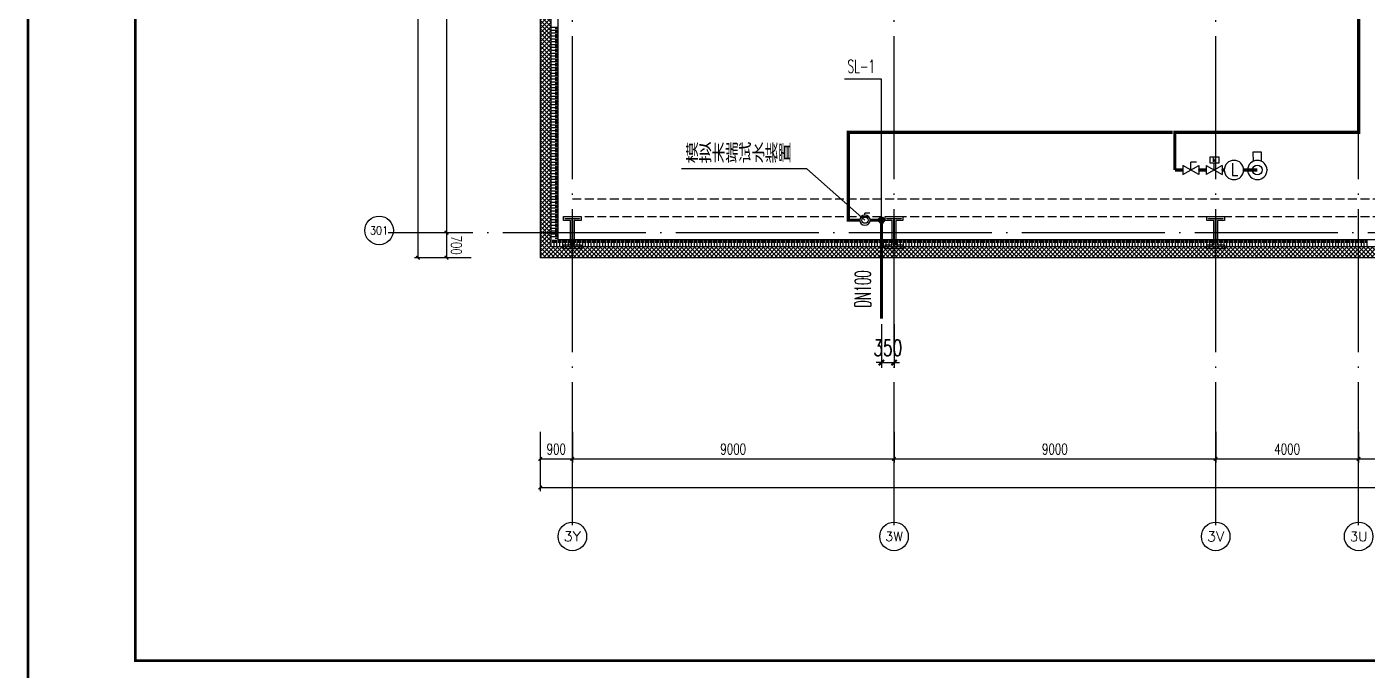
# Model space of a CAD drawing. Extents: x -452079 to 117456, y 3902 to 836955.
# Drawn here: x -328156 to -290653, y 410496 to 428490 of the extents above; entities that cross this region are included whole.
import ezdxf
from ezdxf.enums import TextEntityAlignment as Align

# ---------------------------------------------------------------- set-up
doc = ezdxf.new("R2010")
doc.units = 0
doc.header["$LTSCALE"] = 1000
doc.header["$MEASUREMENT"] = 0
for name, pattern in [('DASH', [0.35, 0.25, -0.1]), ('DOTE', [2.42, 2, -0.2, 0.02, -0.2]), ('DOTE_30', [0.726, 0.6, -0.06, 0.006, -0.06])]:
    doc.linetypes.add(name, pattern=pattern)
for name, color, linetype in [('0-cxFrame', 155, 'Continuous'), ('0-辅助线', 1, 'Continuous'), ('99平面图例外参$0$A-HATCH-2', 251, 'Continuous'), ('A-AXIS-D', 1, 'Continuous'), ('A-AXIS-DOTE', 14, 'DOTE'), ('A-HATCH-2', 251, 'Continuous'), ('A-LIN-V', 9, 'Continuous'), ('A-WINDOW', 140, 'Continuous'), ('AS-COLN', 6, 'Continuous'), ('AS-WALL', 40, 'Continuous'), ('DIM_雨水', 4, 'Continuous'), ('FM_ZF中水', 2, 'Continuous'), ('FM_ZF喷淋', 6, 'Continuous'), ('FM_ZF雨水', 4, 'Continuous'), ('PUB_HATCH', 8, 'Continuous'), ('PUB_TEXT', 7, 'Continuous'), ('TEXT_雨水', 4, 'Continuous'), ('TWT_DIM', 3, 'Continuous'), ('TWT_LEAD', 3, 'Continuous'), ('WALL', 2, 'Continuous')]:
    doc.layers.add(name, color=color, linetype=linetype)
for name, color, linetype, lineweight in [('0-cxText', 131, 'Continuous', 25), ('Gps-ZF喷淋', 6, 'TG_ZP', 60), ('Gps-ZF雨水', 4, 'DOTE_30', 60), ('LG-ZF雨水', 4, 'Continuous', 60)]:
    doc.layers.add(name, color=color, linetype=linetype, lineweight=lineweight)
doc.styles.add('_TCH_AXIS', font='COMPLEX', dxfattribs={"bigfont": 'GBCBIG'})
doc.styles.add('_TCH_DIM', font='SIMPLEX', dxfattribs={"width": 0.75, "bigfont": '@1HZTXT'})
doc.styles.add('_TCH_DIM_T3', font='SIMPLEX', dxfattribs={"width": 0.705882, "bigfont": 'GBCBIG'})
doc.styles.add('_TWT_PIPEDN', font='SIMPLEX', dxfattribs={"width": 0.65, "height": 3.5, "bigfont": 'HZTXT'})
doc.styles.add('_TWT_SERIAL', font='SIMPLEX', dxfattribs={"width": 0.8, "height": 3, "bigfont": 'HZTXT'})
doc.styles.add('A-DIM_T3', font='SIMPLEX', dxfattribs={"width": 0.705882, "bigfont": 'GBCBIG'})
doc.styles.add('cx_tuming', font='')
doc.styles.add('cx_tuqian1', font='')
doc.styles.add('HZ', font='SIMPLEX', dxfattribs={"bigfont": 'HZTXT'})
doc.styles.add('TG_LINETYPE', font='SIMPLEX', dxfattribs={"width": 0.8, "height": 3.5, "bigfont": 'HZTXT'})
doc.styles.add('黑体', font='', dxfattribs={"height": 12})
doc.styles.get('cx_tuming').set_extended_font_data('SimHei')
doc.styles.get('cx_tuqian1').set_extended_font_data('SimSun')
doc.styles.get('黑体').set_extended_font_data('SimHei')
doc.linetypes.add('TG_ZP', pattern='A,3,-0.6,["ZP",TG_LINETYPE,S=0.1,R=0,X=-0.52,Y=-0.15],0', length=3.6)
doc.dimstyles.new('_TCH_ARCH&&100', dxfattribs={"dimtxt": 297.5, "dimasz": 100, "dimexe": 100, "dimexo": 100, "dimgap": 126.25, "dimtad": 1, "dimdec": 0, "dimzin": 0, "dimdsep": 46, "dimtxsty": '_TCH_DIM_T3', "dimblk": 'ARCHTICK', "dimcen": 0.09, "dimclrt": 7, "dimazin": 2, "dimtfac": 1, "dimtdec": 0, "dimtix": 1, "dimtmove": 2, "dimatfit": 3, "dimfxl": 0, "dimtolj": 1, "dimtzin": 0, "dimarcsym": 0})
doc.dimstyles.new('_TCH_ARCH&&150', dxfattribs={"dimtxt": 446.25, "dimasz": 150, "dimexe": 150, "dimexo": 150, "dimgap": 189.375, "dimtad": 1, "dimdec": 0, "dimzin": 0, "dimdsep": 46, "dimtxsty": '_TCH_DIM_T3', "dimblk": 'ARCHTICK', "dimcen": 0.09, "dimclrt": 7, "dimazin": 2, "dimtfac": 1, "dimtdec": 0, "dimtix": 1, "dimtmove": 2, "dimatfit": 3, "dimfxl": 0, "dimtolj": 1, "dimtzin": 0, "dimarcsym": 0})
doc.dimstyles.new('A-DIM&&100', dxfattribs={"dimtxt": 297.5, "dimasz": 100, "dimexe": 100, "dimexo": 100, "dimgap": 126.25, "dimtad": 1, "dimdec": 0, "dimzin": 0, "dimdsep": 46, "dimtxsty": 'A-DIM_T3', "dimblk": 'ARCHTICK', "dimcen": 0.09, "dimclrt": 7, "dimazin": 2, "dimtfac": 1, "dimtdec": 0, "dimtix": 1, "dimtmove": 2, "dimatfit": 3, "dimfxl": 0, "dimtolj": 1, "dimtzin": 0, "dimarcsym": 0})
pattern_1 = [(45, (321432.36, -540023.96), (-60.000061, 60.000061), []), (135, (321432.36, -540023.96), (-60.000061, -60.000061), [])]

# ---------------------------------------------------------------- blocks, each defined once
blk = doc.blocks.new('$VALVE$00000751')
for p, q in [((-53, -108), (-53, -221)), ((53, -221), (53, -108)), ((-53, -221), (53, -221))]:
    blk.add_line(p, q)
blk.add_lwpolyline([(-120, 0, 1), (120, 0, 1), (-120, 0, 1.76642)], format="xyb")
blk.add_circle((0, 0), 60)
for p in [(-120, 0), (120, 0)]:
    blk.add_point(p)
blk = doc.blocks.new('$VALVE$00000558')
for p, q in [((-125, 72), (125, -72)), ((125, 72), (-125, -72)), ((-125, 72), (-125, -72)), ((0, 0), (0, 104)), ((125, 72), (125, -72))]:
    blk.add_line(p, q)
blk.add_lwpolyline([(73, 106), (-66, 106), (-66, 206), (73, 206)], close=True)
for p in [(-125, 0), (125, 0)]:
    blk.add_point(p)
at = {"style": 'HZ', "width": 0.948502}
blk.add_text('M', height=69.3, dxfattribs=at).set_placement((-24, 125), (26, 125), align=Align.FIT)
blk = doc.blocks.new('$VALVE$00000531')
at = {"color": 7}
for p, q in [((-23, 104), (-23, -83)), ((-23, -83), (61, -83))]:
    blk.add_line(p, q, dxfattribs=at)
blk.add_lwpolyline([(-150, 0, 1), (150, 0, 1), (-150, 0, 0.808179)], format="xyb")
for p in [(-150, 0), (150, 0)]:
    blk.add_point(p)
blk = doc.blocks.new('$VALVE$00000437')
for p in [(0, 0), (87, 124)]:
    blk.add_line(p, (0, 124))
blk.add_lwpolyline([(-125, -72), (125, 72), (125, -72), (-125, 72)], close=True)
for p in [(-125, 0), (125, 0)]:
    blk.add_point(p)
blk = doc.blocks.new('A$C5D1316D7')
at = {"layer": 'Gps-ZF喷淋', "linetype": 'TG_ZP', "const_width": 90}
for points in [[(0, 270), (224, 270)], [(675, 270), (877, 270)], [(1327, 270), (1384, 270)], [(1924, 270), (2308, 270)]]:
    blk.add_lwpolyline(points, dxfattribs=at)
at = {"layer": 'FM_ZF中水', "xscale": -2.25, "yscale": -2.25, "zscale": 2.25, "rotation": 0.4372342679630137}
blk.add_blockref('$VALVE$00000751', (2308, 270), dxfattribs=at)
at = {"layer": 'FM_ZF喷淋', "xscale": 1.8, "yscale": 1.8, "zscale": 1.8}
for name, p in [('$VALVE$00000437', (449, 270)), ('$VALVE$00000558', (1102, 270)), ('$VALVE$00000531', (1654, 270))]:
    blk.add_blockref(name, p, dxfattribs=at)
blk = doc.blocks.new('_ArchTick')
at = {"color": 0, "linetype": 'ByBlock', "const_width": 0.4}
blk.add_lwpolyline([(-0.5, -0.5), (0.5, 0.5)], dxfattribs=at)
blk = doc.blocks.new('*D345')
at = {"layer": 'A-AXIS-D', "color": 0, "lineweight": -2, "transparency": 16777216}
for p, q in [((7618, 3326), (7618, 2468)), ((8518, 3326), (8518, 2468)), ((7618, 2568), (8518, 2568))]:
    blk.add_line(p, q, dxfattribs=at)
at = {"layer": 'A-AXIS-D', "color": 0, "lineweight": -2, "transparency": 16777216, "xscale": 100, "yscale": 100, "zscale": 100, "rotation": 180}
blk.add_blockref('_ArchTick', (7618, 2568), dxfattribs=at)
at = {"layer": 'A-AXIS-D', "color": 0, "lineweight": -2, "transparency": 16777216, "xscale": 100, "yscale": 100, "zscale": 100}
blk.add_blockref('_ArchTick', (8518, 2568), dxfattribs=at)
at = {"layer": 'A-AXIS-D', "color": 7, "transparency": 16777216, "insert": (8068, 2843), "char_height": 297.5, "attachment_point": 5, "style": '_TCH_DIM_T3'}
blk.add_mtext('\\A1;900', dxfattribs=at)
blk = doc.blocks.new('*D346')
at = {"layer": 'A-AXIS-D', "color": 0, "lineweight": -2, "transparency": 16777216}
for p, q in [((8518, 3326), (8518, 2468)), ((17518, 3326), (17518, 2468)), ((8518, 2568), (17518, 2568))]:
    blk.add_line(p, q, dxfattribs=at)
at = {"layer": 'A-AXIS-D', "color": 0, "lineweight": -2, "transparency": 16777216, "xscale": 100, "yscale": 100, "zscale": 100, "rotation": 180}
blk.add_blockref('_ArchTick', (8518, 2568), dxfattribs=at)
at = {"layer": 'A-AXIS-D', "color": 0, "lineweight": -2, "transparency": 16777216, "xscale": 100, "yscale": 100, "zscale": 100}
blk.add_blockref('_ArchTick', (17518, 2568), dxfattribs=at)
at = {"layer": 'A-AXIS-D', "color": 7, "transparency": 16777216, "insert": (13018, 2843), "char_height": 297.5, "attachment_point": 5, "style": '_TCH_DIM_T3'}
blk.add_mtext('\\A1;9000', dxfattribs=at)
blk = doc.blocks.new('*D347')
at = {"layer": 'A-AXIS-D', "color": 0, "lineweight": -2, "transparency": 16777216}
for p, q in [((17518, 3326), (17518, 2468)), ((26518, 3326), (26518, 2468)), ((17518, 2568), (26518, 2568))]:
    blk.add_line(p, q, dxfattribs=at)
at = {"layer": 'A-AXIS-D', "color": 0, "lineweight": -2, "transparency": 16777216, "xscale": 100, "yscale": 100, "zscale": 100, "rotation": 180}
blk.add_blockref('_ArchTick', (17518, 2568), dxfattribs=at)
at = {"layer": 'A-AXIS-D', "color": 0, "lineweight": -2, "transparency": 16777216, "xscale": 100, "yscale": 100, "zscale": 100}
blk.add_blockref('_ArchTick', (26518, 2568), dxfattribs=at)
at = {"layer": 'A-AXIS-D', "color": 7, "transparency": 16777216, "insert": (22018, 2843), "char_height": 297.5, "attachment_point": 5, "style": '_TCH_DIM_T3'}
blk.add_mtext('\\A1;9000', dxfattribs=at)
blk = doc.blocks.new('*D348')
at = {"layer": 'A-AXIS-D', "color": 0, "lineweight": -2, "transparency": 16777216}
for p, q in [((26518, 3326), (26518, 2468)), ((30518, 3326), (30518, 2468)), ((26518, 2568), (30518, 2568))]:
    blk.add_line(p, q, dxfattribs=at)
at = {"layer": 'A-AXIS-D', "color": 0, "lineweight": -2, "transparency": 16777216, "xscale": 100, "yscale": 100, "zscale": 100, "rotation": 180}
blk.add_blockref('_ArchTick', (26518, 2568), dxfattribs=at)
at = {"layer": 'A-AXIS-D', "color": 0, "lineweight": -2, "transparency": 16777216, "xscale": 100, "yscale": 100, "zscale": 100}
blk.add_blockref('_ArchTick', (30518, 2568), dxfattribs=at)
at = {"layer": 'A-AXIS-D', "color": 7, "transparency": 16777216, "insert": (28518, 2843), "char_height": 297.5, "attachment_point": 5, "style": '_TCH_DIM_T3'}
blk.add_mtext('\\A1;4000', dxfattribs=at)
blk = doc.blocks.new('*D349')
at = {"layer": 'A-AXIS-D', "color": 0, "lineweight": -2, "transparency": 16777216}
for p, q in [((30518, 3326), (30518, 2468)), ((39518, 3326), (39518, 2468)), ((30518, 2568), (39518, 2568))]:
    blk.add_line(p, q, dxfattribs=at)
at = {"layer": 'A-AXIS-D', "color": 0, "lineweight": -2, "transparency": 16777216, "xscale": 100, "yscale": 100, "zscale": 100, "rotation": 180}
blk.add_blockref('_ArchTick', (30518, 2568), dxfattribs=at)
at = {"layer": 'A-AXIS-D', "color": 0, "lineweight": -2, "transparency": 16777216, "xscale": 100, "yscale": 100, "zscale": 100}
blk.add_blockref('_ArchTick', (39518, 2568), dxfattribs=at)
at = {"layer": 'A-AXIS-D', "color": 7, "transparency": 16777216, "insert": (35018, 2843), "char_height": 297.5, "attachment_point": 5, "style": '_TCH_DIM_T3'}
blk.add_mtext('\\A1;9000', dxfattribs=at)
blk = doc.blocks.new('*D341')
at = {"layer": 'A-AXIS-D', "color": 0, "lineweight": -2, "transparency": 16777216}
for p, q in [((5683, 26846), (4897, 26846)), ((4997, 26846), (4997, 8896)), ((5683, 8896), (4897, 8896))]:
    blk.add_line(p, q, dxfattribs=at)
at = {"layer": 'A-AXIS-D', "color": 0, "lineweight": -2, "transparency": 16777216, "xscale": 100, "yscale": 100, "zscale": 100}
for p, rotation in [((4997, 26846), 90), ((4997, 8896), 270)]:
    blk.add_blockref('_ArchTick', p, dxfattribs=dict(at, rotation=rotation))
at = {"layer": 'A-AXIS-D', "color": 7, "transparency": 16777216, "insert": (5272, 17871), "char_height": 297.5, "attachment_point": 5, "rotation": 270, "style": 'A-DIM_T3'}
blk.add_mtext('\\A1;17950', dxfattribs=at)
blk = doc.blocks.new('*D342')
at = {"layer": 'A-AXIS-D', "color": 0, "lineweight": -2, "transparency": 16777216}
for p, q in [((5683, 8896), (4897, 8896)), ((4997, 8896), (4997, 8196)), ((5683, 8196), (4897, 8196))]:
    blk.add_line(p, q, dxfattribs=at)
at = {"layer": 'A-AXIS-D', "color": 0, "lineweight": -2, "transparency": 16777216, "xscale": 100, "yscale": 100, "zscale": 100}
for p, rotation in [((4997, 8896), 90), ((4997, 8196), 270)]:
    blk.add_blockref('_ArchTick', p, dxfattribs=dict(at, rotation=rotation))
at = {"layer": 'A-AXIS-D', "color": 7, "transparency": 16777216, "insert": (5272, 8546), "char_height": 297.5, "attachment_point": 5, "rotation": 270, "style": 'A-DIM_T3'}
blk.add_mtext('\\A1;700', dxfattribs=at)
blk = doc.blocks.new('*D369')
at = {"layer": 'A-AXIS-D', "color": 0, "lineweight": -2, "transparency": 16777216}
for p, q in [((7618, 3226), (7618, 1668)), ((193318, 3226), (193318, 1668)), ((7618, 1768), (193318, 1768))]:
    blk.add_line(p, q, dxfattribs=at)
at = {"layer": 'A-AXIS-D', "color": 0, "lineweight": -2, "transparency": 16777216, "xscale": 100, "yscale": 100, "zscale": 100, "rotation": 180}
blk.add_blockref('_ArchTick', (7618, 1768), dxfattribs=at)
at = {"layer": 'A-AXIS-D', "color": 0, "lineweight": -2, "transparency": 16777216, "xscale": 100, "yscale": 100, "zscale": 100}
blk.add_blockref('_ArchTick', (193318, 1768), dxfattribs=at)
at = {"layer": 'A-AXIS-D', "color": 7, "transparency": 16777216, "insert": (100468, 2043), "char_height": 297.5, "attachment_point": 5, "style": '_TCH_DIM_T3'}
blk.add_mtext('\\A1;185700', dxfattribs=at)
blk = doc.blocks.new('*D370')
at = {"layer": 'A-AXIS-D', "color": 0, "lineweight": -2, "transparency": 16777216}
for p, q in [((5583, 81396), (4097, 81396)), ((4197, 81396), (4197, 8196)), ((5583, 8196), (4097, 8196))]:
    blk.add_line(p, q, dxfattribs=at)
at = {"layer": 'A-AXIS-D', "color": 0, "lineweight": -2, "transparency": 16777216, "xscale": 100, "yscale": 100, "zscale": 100}
for p, rotation in [((4197, 81396), 90), ((4197, 8196), 270)]:
    blk.add_blockref('_ArchTick', p, dxfattribs=dict(at, rotation=rotation))
at = {"layer": 'A-AXIS-D', "color": 7, "transparency": 16777216, "insert": (4472, 44796), "char_height": 297.5, "attachment_point": 5, "rotation": 270, "style": 'A-DIM_T3'}
blk.add_mtext('\\A1;73200', dxfattribs=at)
blk = doc.blocks.new('4324324')
at = {"layer": 'A-HATCH-2', "color": 8, "linetype": 'DASH'}
for p, q in [((-312854, 549870), (-138054, 549870)), ((-312854, 549370), (-138054, 549370))]:
    blk.add_line(p, q, dxfattribs=at)
blk = doc.blocks.new('w42343243')
at = {"layer": 'A-HATCH-2', "color": 2}
blk.add_lwpolyline([(-165104, 621070), (-164604, 621070), (-164604, 620958), (-164800, 620958), (-164800, 620282), (-164604, 620282), (-164604, 620170), (-165104, 620170), (-165104, 620282), (-164908, 620282), (-164908, 620958), (-165104, 620958)], close=True, dxfattribs=at)
at = {"layer": 'AS-COLN', "color": 8}
blk.add_lwpolyline([(-165054, 621020), (-164654, 621020), (-164654, 621008), (-164850, 621008), (-164850, 620232), (-164654, 620232), (-164654, 620220), (-165054, 620220), (-165054, 620232), (-164858, 620232), (-164858, 621008), (-165054, 621008)], close=True, dxfattribs=at)
blk = doc.blocks.new('42343')
at = {"layer": 'A-WINDOW'}
for p in [(-148000, -71700), (-139000, -71700), (-130000, -71700)]:
    blk.add_blockref('w42343243', p, dxfattribs=at)
blk = doc.blocks.new('99平面图例外参$0$$LinePat$填挖边坡')
at = {"color": 8}
for p, q in [((0, 0), (0, -1500)), ((300, 0), (300, -600))]:
    blk.add_line(p, q, dxfattribs=at)
blk = doc.blocks.new('TK22.A0+1 L(Dragon)')
at = {"layer": '0-cxFrame', "color": 7, "const_width": 0.5}
blk.add_lwpolyline([(0, 0), (-1485, 0), (-1485, 841), (0, 841)], close=True, dxfattribs=at)
at = {"layer": '0-cxFrame', "const_width": 0.5}
blk.add_lwpolyline([(-80, 10), (-1465, 10), (-1465, 831), (-80, 831)], close=True, dxfattribs=at)
at = {"style": '黑体', "flags": 4}
blk.add_attdef('图幅', text='', height=3.3, dxfattribs=at).set_placement((-40, 3), align=Align.RIGHT)
at = {"layer": '0-cxText', "flags": 4}
for tag, height, style, p in [('建设单位', 3.5, 'cx_tuming', (-45, 240)), ('项目名称', 3.5, 'cx_tuming', (-45, 210)), ('子项名称', 3.5, 'cx_tuming', (-45, 180)), ('工程编号', 3.3, 'cx_tuqian1', (-35, 165)), ('图名1', 3.5, 'cx_tuming', (-45, 87)), ('图名2', 3.5, 'cx_tuming', (-45, 79)), ('图名3', 3.5, 'cx_tuming', (-45, 71)), ('出图日期', 3.3, 'cx_tuqian1', (-39, 60)), ('专业', 3.3, 'cx_tuqian1', (-55, 52)), ('图号', 3.3, 'cx_tuqian1', (-55, 44)), ('版次', 3.3, 'cx_tuqian1', (-20, 44))]:
    blk.add_attdef(tag, text='', height=height, dxfattribs=dict(at, style=style)).set_placement(p, align=Align.MIDDLE)
blk = doc.blocks.new('$VALVE$00000524')
for p in [(75, 111), (0, 80)]:
    blk.add_line(p, (0, 111))
blk.add_lwpolyline([(-80, 0, 1), (80, 0, 1), (-80, 0, 0.376185)], format="xyb")
blk.add_circle((0, 0), 48)
for p in [(-80, 0), (80, 0)]:
    blk.add_point(p)
blk = doc.blocks.new('*D439')
at = {"layer": 'TWT_DIM', "color": 0, "lineweight": -2, "transparency": 16777216}
for p, q in [((-304242, 420176), (-304242, 418950)), ((-303892, 420176), (-303892, 418950)), ((-304242, 419100), (-304392, 419100)), ((-304242, 419100), (-303892, 419100)), ((-303892, 419100), (-303742, 419100))]:
    blk.add_line(p, q, dxfattribs=at)
at = {"layer": 'TWT_DIM', "color": 0, "lineweight": -2, "transparency": 16777216, "xscale": 150, "yscale": 150, "zscale": 150}
blk.add_blockref('_ArchTick', (-304242, 419100), dxfattribs=at)
at = {"layer": 'TWT_DIM', "color": 0, "lineweight": -2, "transparency": 16777216, "xscale": 150, "yscale": 150, "zscale": 150, "rotation": 180}
blk.add_blockref('_ArchTick', (-303892, 419100), dxfattribs=at)
at = {"layer": 'TWT_DIM', "color": 7, "transparency": 16777216, "insert": (-304067, 419513), "char_height": 446.2, "attachment_point": 5, "style": '_TCH_DIM_T3'}
blk.add_mtext('\\A1;350', dxfattribs=at)
blk = doc.blocks.new('A$C515E426B')
at = {"layer": 'PUB_HATCH'}
h = blk.add_hatch(dxfattribs=at)
h.set_pattern_fill('多孔材料', color=256, scale=30, style=0)
h.set_pattern_definition(pattern_1)
h.paths.add_polyline_path([(7618.2, 24846), (7618.2, 8196), (7918.2, 8496), (7918.2, 24846)])
h = blk.add_hatch(dxfattribs=at)
h.set_pattern_fill('多孔材料', color=256, scale=30, style=0)
h.set_pattern_definition(pattern_1)
h.paths.add_polyline_path([(40218.2, 8196), (39918.2, 8496), (7918.2, 8496), (7618.2, 8196)])
at = {"layer": 'A-AXIS-D'}
for centre in [(3111.5, 8960.3), (8518.2, 400), (17518.2, 400), (26518.2, 400), (30518.2, 400)]:
    blk.add_circle(centre, 400, dxfattribs=at)
at = {"layer": 'A-AXIS-DOTE', "color": 8, "ltscale": 2}
for p, q in [((8518.2, 716), (8518.2, 86931)), ((17518.2, 716), (17518.2, 86200)), ((26518.2, 716), (26518.2, 86200)), ((30518.2, 716), (30518.2, 86196)), ((199332.4, 8896), (3362.4, 8896))]:
    blk.add_line(p, q, dxfattribs=at)
at = {"layer": 'A-LIN-V'}
for p, q in [((8118.2, 8696), (8118.2, 27230.2)), ((39318.2, 8696), (8118.2, 8696))]:
    blk.add_line(p, q, dxfattribs=at)
at = {"layer": 'AS-WALL'}
for p, q in [((7618.2, 24846), (7618.2, 8196)), ((7918.2, 24846), (7918.2, 8496)), ((39918.2, 8496), (7918.2, 8496)), ((40218.2, 8196), (7618.2, 8196))]:
    blk.add_line(p, q, dxfattribs=at)
at = {"layer": '99平面图例外参$0$A-HATCH-2', "color": 203, "xscale": 0.1337246376890766, "yscale": 0.1333333333333333, "zscale": 0.1333333333333333, "rotation": 270.0000000008202}
for p in [(8118.2, 14633.4), (8118.2, 14553.1), (8118.2, 14472.9), (8118.2, 14392.7), (8118.2, 14312.4), (8118.2, 14232.2), (8118.2, 14152), (8118.2, 14071.7), (8118.2, 13991.5), (8118.2, 13911.2), (8118.2, 13831), (8118.2, 13750.8), (8118.2, 13670.5), (8118.2, 13590.3), (8118.2, 13510.1), (8118.2, 13429.8), (8118.2, 13349.6), (8118.2, 13269.4), (8118.2, 13189.1), (8118.2, 13108.9), (8118.2, 13028.7), (8118.2, 12948.4), (8118.2, 12868.2), (8118.2, 12788), (8118.2, 12707.7), (8118.2, 12627.5), (8118.2, 12547.3), (8118.2, 12467), (8118.2, 12386.8), (8118.2, 12306.6), (8118.2, 12226.3), (8118.2, 12146.1), (8118.2, 12065.8), (8118.2, 11985.6), (8118.2, 11905.4), (8118.2, 11825.1), (8118.2, 11744.9), (8118.2, 11664.7), (8118.2, 11584.4), (8118.2, 11504.2), (8118.2, 11424), (8118.2, 11343.7), (8118.2, 11263.5), (8118.2, 11183.3), (8118.2, 11103), (8118.2, 11022.8), (8118.2, 10942.6), (8118.2, 10862.3), (8118.2, 10782.1), (8118.2, 10701.9), (8118.2, 10621.6), (8118.2, 10541.4), (8118.2, 10461.2), (8118.2, 10380.9), (8118.2, 10300.7), (8118.2, 10220.4), (8118.2, 10140.2), (8118.2, 10060), (8118.2, 9979.7), (8118.2, 9899.5), (8118.2, 9819.3), (8118.2, 9739), (8118.2, 9658.8), (8118.2, 9578.6), (8118.2, 9498.3), (8118.2, 9418.1), (8118.2, 9337.9), (8118.2, 9257.6), (8118.2, 9177.4), (8118.2, 9097.2), (8118.2, 9016.9), (8118.2, 8936.7), (8118.2, 8856.5), (8118.2, 8776.2)]:
    blk.add_blockref('99平面图例外参$0$$LinePat$填挖边坡', p, dxfattribs=at)
at = {"layer": '99平面图例外参$0$A-HATCH-2', "color": 203, "xscale": -0.1335034007147995, "yscale": 0.1333333333333333, "zscale": 0.1333333333333333}
for p in [(7998.3, 8696), (8078.4, 8696), (8158.5, 8696), (8238.6, 8696), (8318.7, 8696), (8398.8, 8696), (8478.9, 8696), (8559, 8696), (8639.1, 8696), (8719.2, 8696), (8799.3, 8696), (8879.4, 8696), (8959.5, 8696), (9039.6, 8696), (9119.7, 8696), (9199.8, 8696), (9279.9, 8696), (9360, 8696), (9440.1, 8696), (9520.2, 8696), (9600.3, 8696), (9680.4, 8696), (9760.5, 8696), (9840.6, 8696), (9920.7, 8696), (10000.8, 8696), (10080.9, 8696), (10161, 8696), (10241.1, 8696), (10321.2, 8696), (10401.3, 8696), (10481.4, 8696), (10561.5, 8696), (10641.6, 8696), (10721.8, 8696), (10801.9, 8696), (10882, 8696), (10962.1, 8696), (11042.2, 8696), (11122.3, 8696), (11202.4, 8696), (11282.5, 8696), (11362.6, 8696), (11442.7, 8696), (11522.8, 8696), (11602.9, 8696), (11683, 8696), (11763.1, 8696), (11843.2, 8696), (11923.3, 8696), (12003.4, 8696), (12083.5, 8696), (12163.6, 8696), (12243.7, 8696), (12323.8, 8696), (12403.9, 8696), (12484, 8696), (12564.1, 8696), (12644.2, 8696), (12724.3, 8696), (12804.4, 8696), (12884.5, 8696), (12964.6, 8696), (13044.7, 8696), (13124.8, 8696), (13204.9, 8696), (13285, 8696), (13365.1, 8696), (13445.2, 8696), (13525.3, 8696), (13605.4, 8696), (13685.5, 8696), (13765.6, 8696), (13845.7, 8696), (13925.8, 8696), (14005.9, 8696), (14086, 8696), (14166.1, 8696), (14246.2, 8696), (14326.3, 8696), (14406.4, 8696), (14486.5, 8696), (14566.6, 8696), (14646.8, 8696), (14726.9, 8696), (14807, 8696), (14887.1, 8696), (14967.2, 8696), (15047.3, 8696), (15127.4, 8696), (15207.5, 8696), (15287.6, 8696), (15367.7, 8696), (15447.8, 8696), (15527.9, 8696), (15608, 8696), (15688.1, 8696), (15768.2, 8696), (15848.3, 8696), (15928.4, 8696), (16008.5, 8696), (16088.6, 8696), (16168.7, 8696), (16248.8, 8696), (16328.9, 8696), (16409, 8696), (16489.1, 8696), (16569.2, 8696), (16649.3, 8696), (16729.4, 8696), (16809.5, 8696), (16889.6, 8696), (16969.7, 8696), (17049.8, 8696), (17129.9, 8696), (17210, 8696), (17290.1, 8696), (17370.2, 8696), (17450.3, 8696), (17530.4, 8696), (17610.5, 8696), (17690.6, 8696), (17770.7, 8696), (17850.8, 8696), (17930.9, 8696), (18011, 8696), (18091.1, 8696), (18171.2, 8696), (18251.3, 8696), (18331.4, 8696), (18411.5, 8696), (18491.6, 8696), (18571.8, 8696), (18651.9, 8696), (18732, 8696), (18812.1, 8696), (18892.2, 8696), (18972.3, 8696), (19052.4, 8696), (19132.5, 8696), (19212.6, 8696), (19292.7, 8696), (19372.8, 8696), (19452.9, 8696), (19533, 8696), (19613.1, 8696), (19693.2, 8696), (19773.3, 8696), (19853.4, 8696), (19933.5, 8696), (20013.6, 8696), (20093.7, 8696), (20173.8, 8696), (20253.9, 8696), (20334, 8696), (20414.1, 8696), (20494.2, 8696), (20574.3, 8696), (20654.4, 8696), (20734.5, 8696), (20814.6, 8696), (20894.7, 8696), (20974.8, 8696), (21054.9, 8696), (21135, 8696), (21215.1, 8696), (21295.2, 8696), (21375.3, 8696), (21455.4, 8696), (21535.5, 8696), (21615.6, 8696), (21695.7, 8696), (21775.8, 8696), (21855.9, 8696), (21936, 8696), (22016.1, 8696), (22096.2, 8696), (22176.3, 8696), (22256.4, 8696), (22336.5, 8696), (22416.6, 8696), (22496.8, 8696), (22576.9, 8696), (22657, 8696), (22737.1, 8696), (22817.2, 8696), (22897.3, 8696), (22977.4, 8696), (23057.5, 8696), (23137.6, 8696), (23217.7, 8696), (23297.8, 8696), (23377.9, 8696), (23458, 8696), (23538.1, 8696), (23618.2, 8696), (23698.3, 8696), (23778.4, 8696), (23858.5, 8696), (23938.6, 8696), (24018.7, 8696), (24098.8, 8696), (24178.9, 8696), (24259, 8696), (24339.1, 8696), (24419.2, 8696), (24499.3, 8696), (24579.4, 8696), (24659.5, 8696), (24739.6, 8696), (24819.7, 8696), (24899.8, 8696), (24979.9, 8696), (25060, 8696), (25140.1, 8696), (25220.2, 8696), (25300.3, 8696), (25380.4, 8696), (25460.5, 8696), (25540.6, 8696), (25620.7, 8696), (25700.8, 8696), (25780.9, 8696), (25861, 8696), (25941.1, 8696), (26021.2, 8696), (26101.3, 8696), (26181.4, 8696), (26261.5, 8696), (26341.6, 8696), (26421.8, 8696), (26501.9, 8696), (26582, 8696), (26662.1, 8696), (26742.2, 8696), (26822.3, 8696), (26902.4, 8696), (26982.5, 8696), (27062.6, 8696), (27142.7, 8696), (27222.8, 8696), (27302.9, 8696), (27383, 8696), (27463.1, 8696), (27543.2, 8696), (27623.3, 8696), (27703.4, 8696), (27783.5, 8696), (27863.6, 8696), (27943.7, 8696), (28023.8, 8696), (28103.9, 8696), (28184, 8696), (28264.1, 8696), (28344.2, 8696), (28424.3, 8696), (28504.4, 8696), (28584.5, 8696), (28664.6, 8696), (28744.7, 8696), (28824.8, 8696), (28904.9, 8696), (28985, 8696), (29065.1, 8696), (29145.2, 8696), (29225.3, 8696), (29305.4, 8696), (29385.5, 8696), (29465.6, 8696), (29545.7, 8696), (29625.8, 8696), (29705.9, 8696), (29786, 8696), (29866.1, 8696), (29946.2, 8696), (30026.3, 8696), (30106.4, 8696), (30186.5, 8696), (30266.6, 8696), (30346.8, 8696), (30426.9, 8696), (30507, 8696), (30587.1, 8696), (30667.2, 8696), (30747.3, 8696)]:
    blk.add_blockref('99平面图例外参$0$$LinePat$填挖边坡', p, dxfattribs=at)
at = {"layer": 'A-WINDOW'}
for name in ['42343', '4324324']:
    blk.add_blockref(name, (321372.4, -540024), dxfattribs=at)
at = {"layer": 'PUB_TEXT', "style": '_TCH_AXIS'}
for s, height, p, p2 in [('301', 224.46, (2854.9, 8848.1), (3368, 8848.1)), ('3Y', 270.86, (8273.1, 264.6), (8763.2, 264.6)), ('3W', 255.29, (17269, 272.4), (17767.4, 272.4)), ('3V', 276.42, (26274.7, 261.8), (26761.7, 261.8)), ('3U', 265.5, (30271.6, 267.3), (30764.7, 267.3))]:
    blk.add_text(s, height=height, dxfattribs=at).set_placement(p, p2, align=Align.FIT)
at = {"layer": 'A-AXIS-D'}
for base, p1, p2, picture, middle in [((4196.5, 8196), (5682.9, 81396), (5682.9, 8196), '*D370', (4471.5, 44796)), ((4996.5, 8896), (5782.9, 26846), (5782.9, 8896), '*D341', (5271.5, 17871)), ((4996.5, 8196), (5782.9, 8896), (5782.9, 8196), '*D342', (5271.5, 8546))]:
    dim = blk.add_linear_dim(base=base, p1=p1, p2=p2, angle=270, dimstyle='A-DIM&&100', override={"dimgap": 0}, dxfattribs=at)
    dim.commit()
    dim.dimension.update_dxf_attribs({"geometry": picture, "text_midpoint": middle, "dimtype": 161, "text_rotation": 270})
for base, p1, p2, picture, middle in [((8518.2, 2568.3), (7618.2, 3426.3), (8518.2, 3426.3), '*D345', (8068.2, 2843.3)), ((17518.2, 2568.3), (8518.2, 3426.3), (17518.2, 3426.3), '*D346', (13018.2, 2843.3)), ((26518.2, 2568.3), (17518.2, 3426.3), (26518.2, 3426.3), '*D347', (22018.2, 2843.3)), ((30518.2, 2568.3), (26518.2, 3426.3), (30518.2, 3426.3), '*D348', (28518.2, 2843.3)), ((39518.2, 2568.3), (30518.2, 3426.3), (39518.2, 3426.3), '*D349', (35018.2, 2843.3)), ((193318.2, 1768.3), (7618.2, 3326.3), (193318.2, 3326.3), '*D369', (100468.2, 2043.3))]:
    dim = blk.add_linear_dim(base=base, p1=p1, p2=p2, angle=0, dimstyle='_TCH_ARCH&&100', override={"dimgap": 0}, dxfattribs=at)
    dim.commit()
    dim.dimension.update_dxf_attribs({"geometry": picture, "text_midpoint": middle, "dimtype": 161})

msp = doc.modelspace()

# ---------------------------------------------------------------- hatches: boundary and pattern name
at = {"layer": 'Gps-ZF喷淋'}
for points in [[(-296033.81, 425537.28), (-296078.81, 425537.28), (-296078.81, 425582.28)], [(-296033.81, 425537.28), (-296033.81, 425582.28), (-296078.81, 425582.28)], [(-290891.68, 425537.28), (-290846.68, 425537.28), (-290846.68, 425492.28)], [(-290891.68, 425537.28), (-290891.68, 425492.28), (-290846.68, 425492.28)]]:
    msp.add_hatch(color=256, dxfattribs=at).paths.add_polyline_path(points)
at = {"layer": 'Gps-ZF雨水'}
for points in [[(-305168.52, 425537.28), (-305168.52, 425582.28), (-305213.52, 425582.28)], [(-305168.52, 425537.28), (-305213.52, 425537.28), (-305213.52, 425582.28)], [(-305168.52, 423082.5), (-305168.52, 423037.5), (-305213.52, 423037.5)], [(-305168.52, 423082.5), (-305213.52, 423082.5), (-305213.52, 423037.5)]]:
    msp.add_hatch(color=256, dxfattribs=at).paths.add_polyline_path(points)

# ---------------------------------------------------------------- linework, layer by layer
at = {"layer": 'DIM_雨水'}
for p, q in [((-304241.68, 427027.09), (-305280.67, 427027.09)), ((-304241.68, 423082.5), (-304241.68, 427027.09))]:
    msp.add_line(p, q, dxfattribs=at)
at = {"layer": 'Gps-ZF喷淋', "const_width": 90}
for points in [[(-290891.68, 425537.28), (-290891.68, 436810.12)], [(-296033.81, 424485.43), (-296033.81, 425537.28)], [(-296033.81, 425537.28), (-290891.68, 425537.28)]]:
    msp.add_lwpolyline(points, dxfattribs=at)
at = {"layer": 'Gps-ZF雨水', "const_width": 90}
for points in [[(-296098.57, 425537.28), (-305168.52, 425537.28)], [(-305168.52, 423082.5), (-305168.52, 425537.28)], [(-304849.1, 423082.5), (-305168.52, 423082.5)], [(-304301.68, 423082.5), (-304561.1, 423082.5)], [(-304241.68, 423022.5), (-304241.68, 420326.02)]]:
    msp.add_lwpolyline(points, dxfattribs=at)
at = {"layer": 'LG-ZF雨水'}
for radius in [60, 45]:
    msp.add_circle((-304241.68, 423082.5), radius, dxfattribs=at)
at = {"layer": 'TWT_LEAD'}
for p, q in [((-306330.18, 424521.17), (-309836.46, 424521.17)), ((-304705.1, 423082.5), (-306330.18, 424521.17))]:
    msp.add_line(p, q, dxfattribs=at)

# ---------------------------------------------------------------- block references
at = {"layer": '0-cxFrame', "xscale": 150, "yscale": 150, "zscale": 150}
msp.add_blockref('TK22.A0+1 L(Dragon)', (-105368.56, 409264.62), dxfattribs=at)
at = {"layer": '0-辅助线'}
msp.add_blockref('A$C5D1316D7', (-296033.81, 424215.43), dxfattribs=at)
at = {"layer": 'FM_ZF雨水', "xscale": -1.8, "yscale": -1.8, "zscale": 1.8, "rotation": 180}
msp.add_blockref('$VALVE$00000524', (-304705.1, 423082.5), dxfattribs=at)
at = {"layer": 'WALL'}
msp.add_blockref('A$C515E426B', (-321409.86, 413836.46), dxfattribs=at)

# ---------------------------------------------------------------- texts
at = {"layer": 'DIM_雨水', "color": 7, "style": '_TWT_SERIAL', "width": 0.6}
msp.add_text('SL-1', height=360, dxfattribs=at).set_placement((-305190.67, 427207.09))
at = {"layer": 'TEXT_雨水', "style": '_TWT_PIPEDN', "width": 0.52}
msp.add_text('DN100', height=450, rotation=90, dxfattribs=at).set_placement((-304540.43, 420640.55))
at = {"layer": 'TWT_LEAD', "color": 7, "style": '_TCH_DIM', "width": 0.75}
msp.add_text('模拟末端试水装置', height=520.866, dxfattribs=at).set_placement((-309731.46, 424687.09))

# ---------------------------------------------------------------- dimensions: what is measured, and where the dimension line sits
at = {"layer": 'TWT_DIM'}
dim = msp.add_aligned_dim(p1=(-304241.68, 420326.02), p2=(-303891.68, 420326.02), distance=-1225.68, dimstyle='_TCH_ARCH&&150', dxfattribs=at)
dim.commit()
dim.dimension.update_dxf_attribs({"geometry": '*D439', "text_midpoint": (-304066.68, 419512.84)})

doc.saveas('drawing.dxf')
